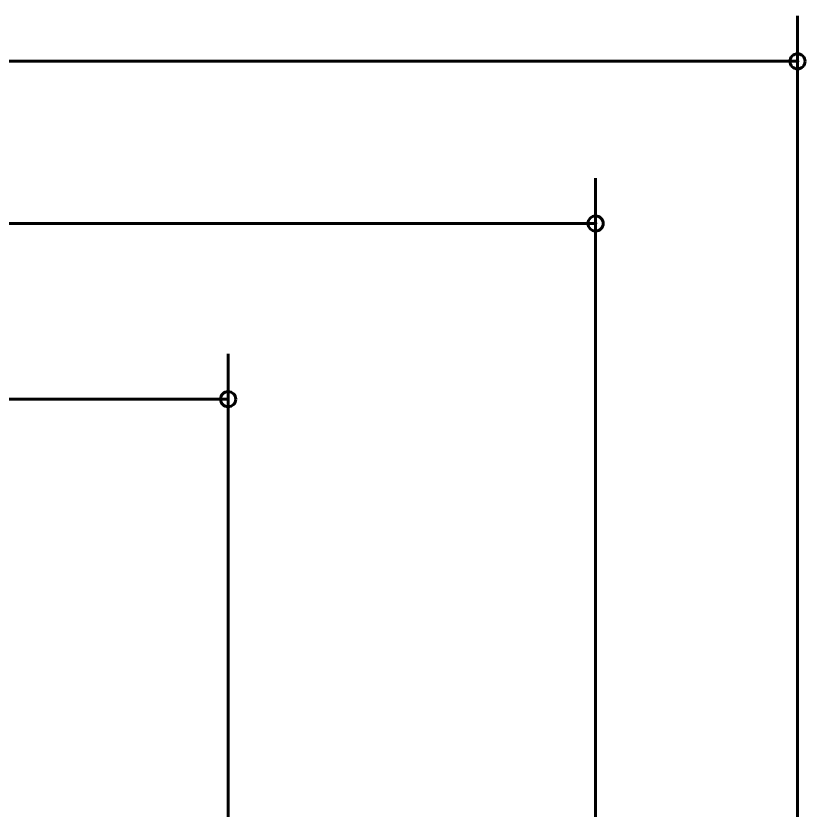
# Model space of a CAD drawing. Units: millimetres at full size, sheet at 1:30. Extents: x -16828 to 149130, y 47892 to 100313.
# Drawn here: x 2706 to 3487, y 63868 to 64655 of the extents above; entities that cross this region are included whole.
import ezdxf

# ---------------------------------------------------------------- set-up
doc = ezdxf.new("R2010")
doc.units = ezdxf.units.MM
doc.header["$LTSCALE"] = 30
doc.header["$PDMODE"] = 32
doc.header["$PDSIZE"] = 15
doc.layers.add('9-E_配管－給湯１：ＣＵＰ(Ｍ)', color=1, linetype='Continuous', lineweight=60)

msp = doc.modelspace()

# ---------------------------------------------------------------- linework, layer by layer
at = {"layer": '9-E_配管－給湯１：ＣＵＰ(Ｍ)'}
for p, q in [((3479.96, 63310.86), (3479.96, 64654.92)), ((3479.96, 64609.92), (184.96, 64609.92)), ((3279.96, 63310.86), (3279.96, 64494.37)), ((3279.96, 64449.37), (184.96, 64449.37)), ((2915.96, 63180.86), (2915.96, 64320.33)), ((2915.96, 64275.33), (184.96, 64275.33))]:
    msp.add_line(p, q, dxfattribs=at)
for p in [(3479.96, 64609.92), (3279.96, 64449.37), (2915.96, 64275.33)]:
    msp.add_point(p, dxfattribs=at)

doc.saveas('drawing.dxf')
